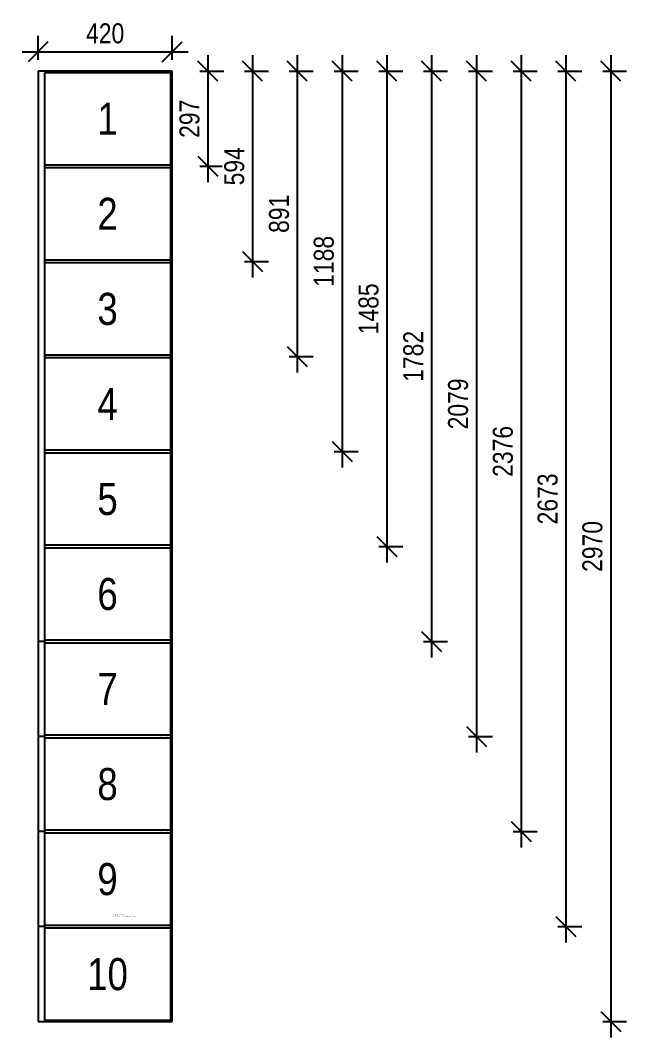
# Model space of a CAD drawing. Header units: millimetres. Extents: x -15055 to 45773, y -75250 to 3488.
# Drawn here: x -15055 to -13159, y -3020 to 159 of the extents above; entities that cross this region are included whole.
import ezdxf
from ezdxf.enums import TextEntityAlignment as Align

# ---------------------------------------------------------------- set-up
doc = ezdxf.new("R2010")
doc.units = ezdxf.units.MM
doc.layers.get('Defpoints').update_dxf_attribs({"color": 251, "lineweight": 15})
for name, color, linetype in [('11', 7, 'Continuous'), ('12', 7, 'Continuous'), ('20', 7, 'Continuous'), ('8', 7, 'Continuous')]:
    doc.layers.add(name, color=color, linetype=linetype)
doc.layers.add('Размеры', color=40, linetype='Continuous', lineweight=13)
doc.styles.add('Arial Narrow', font='ARIALN.TTF', dxfattribs={"height": 0.2})
doc.styles.add('ГОСТ 2.304', font='ARIALN.TTF')
doc.dimstyles.new('СПДС', dxfattribs={"dimscale": 25, "dimtxt": 2.5, "dimasz": 2.5, "dimexe": 2, "dimexo": 0.625, "dimgap": 1, "dimtad": 1, "dimdec": 0, "dimtxsty": 'ГОСТ 2.304', "dimblk": 'OBLIQUE', "dimcen": 2.5, "dimdle": 2, "dimadec": 0, "dimazin": 2, "dimtfac": 0.75, "dimtdec": 0, "dimtix": 1, "dimtmove": 1, "dimatfit": 2, "dimfxl": 1, "dimfxlon": 1, "dimtfill": 1, "dimtolj": 1, "dimarcsym": 1})

# ---------------------------------------------------------------- blocks, each defined once
blk = doc.blocks.new('Unknown-465645809-1266')
at = {"layer": '11'}
for p, q in [((420, 1782), (0, 1782)), ((0, 1782), (0, -1188)), ((420, -1188), (420, 1782)), ((415, 1777), (20, 1777)), ((20, 1777), (20, -1183)), ((415, -1183), (415, 1777)), ((0, -1188), (420, -1188)), ((20, -1183), (415, -1183))]:
    blk.add_line(p, q, dxfattribs=at)
blk = doc.blocks.new('Рамки листов столбцом')
at = {"layer": '12'}
for p, q in [((10375, -7300), (10375, -125)), ((500, -7300), (10375, -7300)), ((10375, -7550), (500, -7550)), ((10375, -14725), (10375, -7550)), ((500, -14725), (10375, -14725)), ((10375, -14975), (500, -14975)), ((500, -22150), (10375, -22150)), ((10375, -22400), (500, -22400)), ((10375, -29575), (10375, -22400)), ((500, -29575), (10375, -29575)), ((10375, -29825), (500, -29825)), ((10375, -37000), (10375, -29825)), ((500, -37000), (10375, -37000)), ((10375, -37250), (500, -37250)), ((10375, -44425), (10375, -37250)), ((500, -44425), (10375, -44425)), ((10375, -44675), (500, -44675)), ((500, -51850), (10375, -51850)), ((10375, -52100), (500, -52100)), ((500, -59275), (10375, -59275)), ((10375, -59525), (500, -59525)), ((500, -66700), (10375, -66700)), ((10375, -66950), (500, -66950))]:
    blk.add_line(p, q, dxfattribs=at)
at = {"layer": 'Размеры', "lineweight": -3, "ltscale": 25}
for p, q in [((500, -44550), (0, -44550)), ((500, -51975), (0, -51975)), ((500, -59400), (0, -59400)), ((500, -66825), (0, -66825))]:
    blk.add_line(p, q, dxfattribs=at)
at = {"xscale": 24.99998352055623, "yscale": 24.99998352055623, "zscale": 24.99998352055623}
blk.add_blockref('Unknown-465645809-1266', (0, -44550), dxfattribs=at)
at = {"layer": '12', "style": 'Arial Narrow'}
for p in [(9512, -7390), (9500, -22251), (9500, -29675), (9500, -37100), (9500, -44525), (9500, -51950), (9500, -59375), (9500, -66800), (9500, -74225)]:
    blk.add_text('Формат: A3', height=83.5, dxfattribs=at).set_placement(p)
at = {"layer": '8', "style": 'Arial Narrow'}
for s, p in [('1. Общие данные см. лист 2.', (5778, -65947)), ('2. Размеры на узлах даны по наружным граням.', (5778, -66056))]:
    blk.add_text(s, height=59.65, dxfattribs=at).set_placement(p)
blk.add_wipeout([(-1305, -42432), (-1305, -42307), (-1381, -42307), (-1381, -42432)]).dxf.layer = '20'
blk = doc.blocks.new('_Oblique')
at = {"color": 0, "linetype": 'ByBlock', "lineweight": -2}
blk.add_line((-0.5, -0.5), (0.5, 0.5), dxfattribs=at)
blk = doc.blocks.new('*D10122')
at = {"layer": 'Defpoints', "color": 0, "lineweight": -3, "ltscale": 25, "transparency": 16777216}
for p in [(-14580, 61.2), (-15000, 0), (-14580, 0)]:
    blk.add_point(p, dxfattribs=at)
at = {"layer": 'Размеры', "color": 0, "lineweight": -2, "ltscale": 25, "transparency": 16777216}
for p, q in [((-15000, 36.2), (-15000, 111.2)), ((-14580, 36.2), (-14580, 111.2)), ((-15050, 61.2), (-14530, 61.2))]:
    blk.add_line(p, q, dxfattribs=at)
at = {"layer": 'Размеры', "color": 0, "lineweight": -2, "ltscale": 25, "transparency": 16777216, "xscale": 62.5, "yscale": 62.5, "zscale": 62.5, "rotation": 180}
blk.add_blockref('_Oblique', (-15000, 61.2), dxfattribs=at)
at = {"layer": 'Размеры', "color": 0, "lineweight": -2, "ltscale": 25, "transparency": 16777216, "xscale": 62.5, "yscale": 62.5, "zscale": 62.5}
blk.add_blockref('_Oblique', (-14580, 61.2), dxfattribs=at)
at = {"layer": 'Размеры', "color": 0, "lineweight": -3, "ltscale": 25, "transparency": 16777216, "insert": (-14790, 118.1), "char_height": 62.5, "attachment_point": 5, "style": 'ГОСТ 2.304', "bg_fill": 3, "box_fill_scale": 1.1, "bg_fill_color": 256, "bg_fill_true_color": 13158600, "bg_fill_transparency": 0}
blk.add_mtext('\\A1;420', dxfattribs=at)
blk = doc.blocks.new('*D10112')
at = {"layer": 'Defpoints', "color": 0, "lineweight": -3, "ltscale": 25, "transparency": 16777216}
for p in [(-14580, 0), (-14585, -297), (-14469.1, -297)]:
    blk.add_point(p, dxfattribs=at)
at = {"layer": 'Размеры', "color": 0, "lineweight": -2, "ltscale": 25, "transparency": 16777216}
for p, q in [((-14469.1, 50), (-14469.1, -347)), ((-14494.1, 0), (-14419.1, 0)), ((-14494.1, -297), (-14419.1, -297))]:
    blk.add_line(p, q, dxfattribs=at)
at = {"layer": 'Размеры', "color": 0, "lineweight": -2, "ltscale": 25, "transparency": 16777216, "xscale": 62.5, "yscale": 62.5, "zscale": 62.5}
for p, rotation in [((-14469.1, 0), 90), ((-14469.1, -297), 270)]:
    blk.add_blockref('_Oblique', p, dxfattribs=dict(at, rotation=rotation))
at = {"layer": 'Размеры', "color": 0, "lineweight": -3, "ltscale": 25, "transparency": 16777216, "insert": (-14526, -148.5), "char_height": 62.5, "attachment_point": 5, "rotation": 90, "style": 'ГОСТ 2.304', "bg_fill": 3, "box_fill_scale": 1.1, "bg_fill_color": 256, "bg_fill_true_color": 13158600, "bg_fill_transparency": 0}
blk.add_mtext('\\A1;297', dxfattribs=at)
blk = doc.blocks.new('*D10113')
at = {"layer": 'Defpoints', "color": 0, "lineweight": -3, "ltscale": 25, "transparency": 16777216}
for p in [(-14580, 0), (-14585, -594), (-14329.1, -594)]:
    blk.add_point(p, dxfattribs=at)
at = {"layer": 'Размеры', "color": 0, "lineweight": -2, "ltscale": 25, "transparency": 16777216}
for p, q in [((-14329.1, 50), (-14329.1, -644)), ((-14354.1, 0), (-14279.1, 0)), ((-14354.1, -594), (-14279.1, -594))]:
    blk.add_line(p, q, dxfattribs=at)
at = {"layer": 'Размеры', "color": 0, "lineweight": -2, "ltscale": 25, "transparency": 16777216, "xscale": 62.5, "yscale": 62.5, "zscale": 62.5}
for p, rotation in [((-14329.1, 0), 90), ((-14329.1, -594), 270)]:
    blk.add_blockref('_Oblique', p, dxfattribs=dict(at, rotation=rotation))
at = {"layer": 'Размеры', "color": 0, "lineweight": -3, "ltscale": 25, "transparency": 16777216, "insert": (-14386, -297), "char_height": 62.5, "attachment_point": 5, "rotation": 90, "style": 'ГОСТ 2.304', "bg_fill": 3, "box_fill_scale": 1.1, "bg_fill_color": 256, "bg_fill_true_color": 13158600, "bg_fill_transparency": 0}
blk.add_mtext('\\A1;594', dxfattribs=at)
blk = doc.blocks.new('*D10114')
at = {"layer": 'Defpoints', "color": 0, "lineweight": -3, "ltscale": 25, "transparency": 16777216}
for p in [(-14580, 0), (-14585, -891), (-14189.1, -891)]:
    blk.add_point(p, dxfattribs=at)
at = {"layer": 'Размеры', "color": 0, "lineweight": -2, "ltscale": 25, "transparency": 16777216}
for p, q in [((-14189.1, 50), (-14189.1, -941)), ((-14214.1, 0), (-14139.1, 0)), ((-14214.1, -891), (-14139.1, -891))]:
    blk.add_line(p, q, dxfattribs=at)
at = {"layer": 'Размеры', "color": 0, "lineweight": -2, "ltscale": 25, "transparency": 16777216, "xscale": 62.5, "yscale": 62.5, "zscale": 62.5}
for p, rotation in [((-14189.1, 0), 90), ((-14189.1, -891), 270)]:
    blk.add_blockref('_Oblique', p, dxfattribs=dict(at, rotation=rotation))
at = {"layer": 'Размеры', "color": 0, "lineweight": -3, "ltscale": 25, "transparency": 16777216, "insert": (-14246, -445.5), "char_height": 62.5, "attachment_point": 5, "rotation": 90, "style": 'ГОСТ 2.304', "bg_fill": 3, "box_fill_scale": 1.1, "bg_fill_color": 256, "bg_fill_true_color": 13158600, "bg_fill_transparency": 0}
blk.add_mtext('\\A1;891', dxfattribs=at)
blk = doc.blocks.new('*D10115')
at = {"layer": 'Defpoints', "color": 0, "lineweight": -3, "ltscale": 25, "transparency": 16777216}
for p in [(-14580, 0), (-14585, -1188), (-14049.1, -1188)]:
    blk.add_point(p, dxfattribs=at)
at = {"layer": 'Размеры', "color": 0, "lineweight": -2, "ltscale": 25, "transparency": 16777216}
for p, q in [((-14049.1, 50), (-14049.1, -1238)), ((-14074.1, 0), (-13999.1, 0)), ((-14074.1, -1188), (-13999.1, -1188))]:
    blk.add_line(p, q, dxfattribs=at)
at = {"layer": 'Размеры', "color": 0, "lineweight": -2, "ltscale": 25, "transparency": 16777216, "xscale": 62.5, "yscale": 62.5, "zscale": 62.5}
for p, rotation in [((-14049.1, 0), 90), ((-14049.1, -1188), 270)]:
    blk.add_blockref('_Oblique', p, dxfattribs=dict(at, rotation=rotation))
at = {"layer": 'Размеры', "color": 0, "lineweight": -3, "ltscale": 25, "transparency": 16777216, "insert": (-14106, -594), "char_height": 62.5, "attachment_point": 5, "rotation": 90, "style": 'ГОСТ 2.304', "bg_fill": 3, "box_fill_scale": 1.1, "bg_fill_color": 256, "bg_fill_true_color": 13158600, "bg_fill_transparency": 0}
blk.add_mtext('\\A1;1188', dxfattribs=at)
blk = doc.blocks.new('*D10116')
at = {"layer": 'Defpoints', "color": 0, "lineweight": -3, "ltscale": 25, "transparency": 16777216}
for p in [(-14580, 0), (-14585, -1485), (-13909.1, -1485)]:
    blk.add_point(p, dxfattribs=at)
at = {"layer": 'Размеры', "color": 0, "lineweight": -2, "ltscale": 25, "transparency": 16777216}
for p, q in [((-13909.1, 50), (-13909.1, -1535)), ((-13934.1, 0), (-13859.1, 0)), ((-13934.1, -1485), (-13859.1, -1485))]:
    blk.add_line(p, q, dxfattribs=at)
at = {"layer": 'Размеры', "color": 0, "lineweight": -2, "ltscale": 25, "transparency": 16777216, "xscale": 62.5, "yscale": 62.5, "zscale": 62.5}
for p, rotation in [((-13909.1, 0), 90), ((-13909.1, -1485), 270)]:
    blk.add_blockref('_Oblique', p, dxfattribs=dict(at, rotation=rotation))
at = {"layer": 'Размеры', "color": 0, "lineweight": -3, "ltscale": 25, "transparency": 16777216, "insert": (-13966, -742.5), "char_height": 62.5, "attachment_point": 5, "rotation": 90, "style": 'ГОСТ 2.304', "bg_fill": 3, "box_fill_scale": 1.1, "bg_fill_color": 256, "bg_fill_true_color": 13158600, "bg_fill_transparency": 0}
blk.add_mtext('\\A1;1485', dxfattribs=at)
blk = doc.blocks.new('*D10117')
at = {"layer": 'Defpoints', "color": 0, "lineweight": -3, "ltscale": 25, "transparency": 16777216}
for p in [(-14580, 0), (-14585, -1782), (-13769.1, -1782)]:
    blk.add_point(p, dxfattribs=at)
at = {"layer": 'Размеры', "color": 0, "lineweight": -2, "ltscale": 25, "transparency": 16777216}
for p, q in [((-13769.1, 50), (-13769.1, -1832)), ((-13794.1, 0), (-13719.1, 0)), ((-13794.1, -1782), (-13719.1, -1782))]:
    blk.add_line(p, q, dxfattribs=at)
at = {"layer": 'Размеры', "color": 0, "lineweight": -2, "ltscale": 25, "transparency": 16777216, "xscale": 62.5, "yscale": 62.5, "zscale": 62.5}
for p, rotation in [((-13769.1, 0), 90), ((-13769.1, -1782), 270)]:
    blk.add_blockref('_Oblique', p, dxfattribs=dict(at, rotation=rotation))
at = {"layer": 'Размеры', "color": 0, "lineweight": -3, "ltscale": 25, "transparency": 16777216, "insert": (-13826, -891), "char_height": 62.5, "attachment_point": 5, "rotation": 90, "style": 'ГОСТ 2.304', "bg_fill": 3, "box_fill_scale": 1.1, "bg_fill_color": 256, "bg_fill_true_color": 13158600, "bg_fill_transparency": 0}
blk.add_mtext('\\A1;1782', dxfattribs=at)
blk = doc.blocks.new('*D10118')
at = {"layer": 'Defpoints', "color": 0, "lineweight": -3, "ltscale": 25, "transparency": 16777216}
for p in [(-14580, 0), (-14585, -2079), (-13629.1, -2079)]:
    blk.add_point(p, dxfattribs=at)
at = {"layer": 'Размеры', "color": 0, "lineweight": -2, "ltscale": 25, "transparency": 16777216}
for p, q in [((-13629.1, 50), (-13629.1, -2129)), ((-13654.1, 0), (-13579.1, 0)), ((-13654.1, -2079), (-13579.1, -2079))]:
    blk.add_line(p, q, dxfattribs=at)
at = {"layer": 'Размеры', "color": 0, "lineweight": -2, "ltscale": 25, "transparency": 16777216, "xscale": 62.5, "yscale": 62.5, "zscale": 62.5}
for p, rotation in [((-13629.1, 0), 90), ((-13629.1, -2079), 270)]:
    blk.add_blockref('_Oblique', p, dxfattribs=dict(at, rotation=rotation))
at = {"layer": 'Размеры', "color": 0, "lineweight": -3, "ltscale": 25, "transparency": 16777216, "insert": (-13686, -1039.5), "char_height": 62.5, "attachment_point": 5, "rotation": 90, "style": 'ГОСТ 2.304', "bg_fill": 3, "box_fill_scale": 1.1, "bg_fill_color": 256, "bg_fill_true_color": 13158600, "bg_fill_transparency": 0}
blk.add_mtext('\\A1;2079', dxfattribs=at)
blk = doc.blocks.new('*D10119')
at = {"layer": 'Defpoints', "color": 0, "lineweight": -3, "ltscale": 25, "transparency": 16777216}
for p in [(-14580, 0), (-14585, -2376), (-13489.1, -2376)]:
    blk.add_point(p, dxfattribs=at)
at = {"layer": 'Размеры', "color": 0, "lineweight": -2, "ltscale": 25, "transparency": 16777216}
for p, q in [((-13489.1, 50), (-13489.1, -2426)), ((-13514.1, 0), (-13439.1, 0)), ((-13514.1, -2376), (-13439.1, -2376))]:
    blk.add_line(p, q, dxfattribs=at)
at = {"layer": 'Размеры', "color": 0, "lineweight": -2, "ltscale": 25, "transparency": 16777216, "xscale": 62.5, "yscale": 62.5, "zscale": 62.5}
for p, rotation in [((-13489.1, 0), 90), ((-13489.1, -2376), 270)]:
    blk.add_blockref('_Oblique', p, dxfattribs=dict(at, rotation=rotation))
at = {"layer": 'Размеры', "color": 0, "lineweight": -3, "ltscale": 25, "transparency": 16777216, "insert": (-13546, -1188), "char_height": 62.5, "attachment_point": 5, "rotation": 90, "style": 'ГОСТ 2.304', "bg_fill": 3, "box_fill_scale": 1.1, "bg_fill_color": 256, "bg_fill_true_color": 13158600, "bg_fill_transparency": 0}
blk.add_mtext('\\A1;2376', dxfattribs=at)
blk = doc.blocks.new('*D10120')
at = {"layer": 'Defpoints', "color": 0, "lineweight": -3, "ltscale": 25, "transparency": 16777216}
for p in [(-14580, 0), (-14585, -2673), (-13349.1, -2673)]:
    blk.add_point(p, dxfattribs=at)
at = {"layer": 'Размеры', "color": 0, "lineweight": -2, "ltscale": 25, "transparency": 16777216}
for p, q in [((-13349.1, 50), (-13349.1, -2723)), ((-13374.1, 0), (-13299.1, 0)), ((-13374.1, -2673), (-13299.1, -2673))]:
    blk.add_line(p, q, dxfattribs=at)
at = {"layer": 'Размеры', "color": 0, "lineweight": -2, "ltscale": 25, "transparency": 16777216, "xscale": 62.5, "yscale": 62.5, "zscale": 62.5}
for p, rotation in [((-13349.1, 0), 90), ((-13349.1, -2673), 270)]:
    blk.add_blockref('_Oblique', p, dxfattribs=dict(at, rotation=rotation))
at = {"layer": 'Размеры', "color": 0, "lineweight": -3, "ltscale": 25, "transparency": 16777216, "insert": (-13406, -1336.5), "char_height": 62.5, "attachment_point": 5, "rotation": 90, "style": 'ГОСТ 2.304', "bg_fill": 3, "box_fill_scale": 1.1, "bg_fill_color": 256, "bg_fill_true_color": 13158600, "bg_fill_transparency": 0}
blk.add_mtext('\\A1;2673', dxfattribs=at)
blk = doc.blocks.new('*D10121')
at = {"layer": 'Defpoints', "color": 0, "lineweight": -3, "ltscale": 25, "transparency": 16777216}
for p in [(-14580, 0), (-14580, -2970), (-13209.1, -2970)]:
    blk.add_point(p, dxfattribs=at)
at = {"layer": 'Размеры', "color": 0, "lineweight": -2, "ltscale": 25, "transparency": 16777216}
for p, q in [((-13209.1, 50), (-13209.1, -3020)), ((-13234.1, 0), (-13159.1, 0)), ((-13234.1, -2970), (-13159.1, -2970))]:
    blk.add_line(p, q, dxfattribs=at)
at = {"layer": 'Размеры', "color": 0, "lineweight": -2, "ltscale": 25, "transparency": 16777216, "xscale": 62.5, "yscale": 62.5, "zscale": 62.5}
for p, rotation in [((-13209.1, 0), 90), ((-13209.1, -2970), 270)]:
    blk.add_blockref('_Oblique', p, dxfattribs=dict(at, rotation=rotation))
at = {"layer": 'Размеры', "color": 0, "lineweight": -3, "ltscale": 25, "transparency": 16777216, "insert": (-13266, -1485), "char_height": 62.5, "attachment_point": 5, "rotation": 90, "style": 'ГОСТ 2.304', "bg_fill": 3, "box_fill_scale": 1.1, "bg_fill_color": 256, "bg_fill_true_color": 13158600, "bg_fill_transparency": 0}
blk.add_mtext('\\A1;2970', dxfattribs=at)

msp = doc.modelspace()

# ---------------------------------------------------------------- block references
at = {"layer": 'Размеры', "lineweight": -3, "xscale": 0.04000002636712741, "yscale": 0.04000002636712741, "zscale": 0.04000002636712741}
msp.add_blockref('Рамки листов столбцом', (-15000, 0), dxfattribs=at)

# ---------------------------------------------------------------- next in the draw order: texts
at = {"layer": 'Размеры', "linetype": 'Continuous', "lineweight": -3, "ltscale": 500, "style": 'ГОСТ 2.304'}
for s, p in [('1', (-14782.5, -148.5)), ('2', (-14782.5, -445.5)), ('3', (-14782.5, -742.5)), ('4', (-14782.5, -1039.5)), ('5', (-14782.5, -1336.5)), ('6', (-14782.5, -1633.5)), ('7', (-14782.5, -1930.5)), ('8', (-14782.5, -2227.5)), ('9', (-14782.5, -2524.5)), ('10', (-14782.5, -2821.5))]:
    msp.add_text(s, height=100, dxfattribs=at).set_placement(p, align=Align.MIDDLE_CENTER)

# ---------------------------------------------------------------- next in the draw order: dimensions: what is measured, and where the dimension line sits
at = {"layer": 'Размеры', "lineweight": -3, "ltscale": 25}
dim = msp.add_linear_dim(base=(-14580, 61.2), p1=(-15000, 0), p2=(-14580, 0), dimstyle='СПДС', override={"dimscale": 25}, dxfattribs=at)
dim.commit()
dim.dimension.update_dxf_attribs({"geometry": '*D10122', "text_midpoint": (-14790, 118.1)})

# ---------------------------------------------------------------- next in the draw order: dimensions: what is measured, and where the dimension line sits
dim = msp.add_linear_dim(base=(-14469.1, -297), p1=(-14580, 0), p2=(-14585, -297), angle=90, dimstyle='СПДС', override={"dimscale": 25}, dxfattribs=at)
dim.commit()
dim.dimension.update_dxf_attribs({"geometry": '*D10112', "text_midpoint": (-14526, -148.5)})

# ---------------------------------------------------------------- next in the draw order: dimensions: what is measured, and where the dimension line sits
dim = msp.add_linear_dim(base=(-14329.1, -594), p1=(-14580, 0), p2=(-14585, -594), angle=90, dimstyle='СПДС', override={"dimscale": 25}, dxfattribs=at)
dim.commit()
dim.dimension.update_dxf_attribs({"geometry": '*D10113', "text_midpoint": (-14386, -297)})

# ---------------------------------------------------------------- next in the draw order: dimensions: what is measured, and where the dimension line sits
dim = msp.add_linear_dim(base=(-14189.1, -891), p1=(-14580, 0), p2=(-14585, -891), angle=90, dimstyle='СПДС', override={"dimscale": 25}, dxfattribs=at)
dim.commit()
dim.dimension.update_dxf_attribs({"geometry": '*D10114', "text_midpoint": (-14246, -445.5)})

# ---------------------------------------------------------------- next in the draw order: dimensions: what is measured, and where the dimension line sits
dim = msp.add_linear_dim(base=(-14049.1, -1188), p1=(-14580, 0), p2=(-14585, -1188), angle=90, dimstyle='СПДС', override={"dimscale": 25}, dxfattribs=at)
dim.commit()
dim.dimension.update_dxf_attribs({"geometry": '*D10115', "text_midpoint": (-14106, -594)})

# ---------------------------------------------------------------- next in the draw order: dimensions: what is measured, and where the dimension line sits
dim = msp.add_linear_dim(base=(-13909.1, -1485), p1=(-14580, 0), p2=(-14585, -1485), angle=90, dimstyle='СПДС', override={"dimscale": 25}, dxfattribs=at)
dim.commit()
dim.dimension.update_dxf_attribs({"geometry": '*D10116', "text_midpoint": (-13966, -742.5)})

# ---------------------------------------------------------------- next in the draw order: dimensions: what is measured, and where the dimension line sits
dim = msp.add_linear_dim(base=(-13769.1, -1782), p1=(-14580, 0), p2=(-14585, -1782), angle=90, dimstyle='СПДС', override={"dimscale": 25}, dxfattribs=at)
dim.commit()
dim.dimension.update_dxf_attribs({"geometry": '*D10117', "text_midpoint": (-13826, -891)})

# ---------------------------------------------------------------- next in the draw order: dimensions: what is measured, and where the dimension line sits
dim = msp.add_linear_dim(base=(-13629.1, -2079), p1=(-14580, 0), p2=(-14585, -2079), angle=90, dimstyle='СПДС', override={"dimscale": 25}, dxfattribs=at)
dim.commit()
dim.dimension.update_dxf_attribs({"geometry": '*D10118', "text_midpoint": (-13686, -1039.5)})

# ---------------------------------------------------------------- next in the draw order: dimensions: what is measured, and where the dimension line sits
dim = msp.add_linear_dim(base=(-13489.1, -2376), p1=(-14580, 0), p2=(-14585, -2376), angle=90, dimstyle='СПДС', override={"dimscale": 25}, dxfattribs=at)
dim.commit()
dim.dimension.update_dxf_attribs({"geometry": '*D10119', "text_midpoint": (-13546, -1188)})

# ---------------------------------------------------------------- next in the draw order: dimensions: what is measured, and where the dimension line sits
dim = msp.add_linear_dim(base=(-13349.1, -2673), p1=(-14580, 0), p2=(-14585, -2673), angle=90, dimstyle='СПДС', override={"dimscale": 25}, dxfattribs=at)
dim.commit()
dim.dimension.update_dxf_attribs({"geometry": '*D10120', "text_midpoint": (-13406, -1336.5)})

# ---------------------------------------------------------------- next in the draw order: dimensions: what is measured, and where the dimension line sits
dim = msp.add_linear_dim(base=(-13209.1, -2970), p1=(-14580, 0), p2=(-14580, -2970), angle=90, dimstyle='СПДС', override={"dimscale": 25}, dxfattribs=at)
dim.commit()
dim.dimension.update_dxf_attribs({"geometry": '*D10121', "text_midpoint": (-13266, -1485)})

doc.saveas('drawing.dxf')
